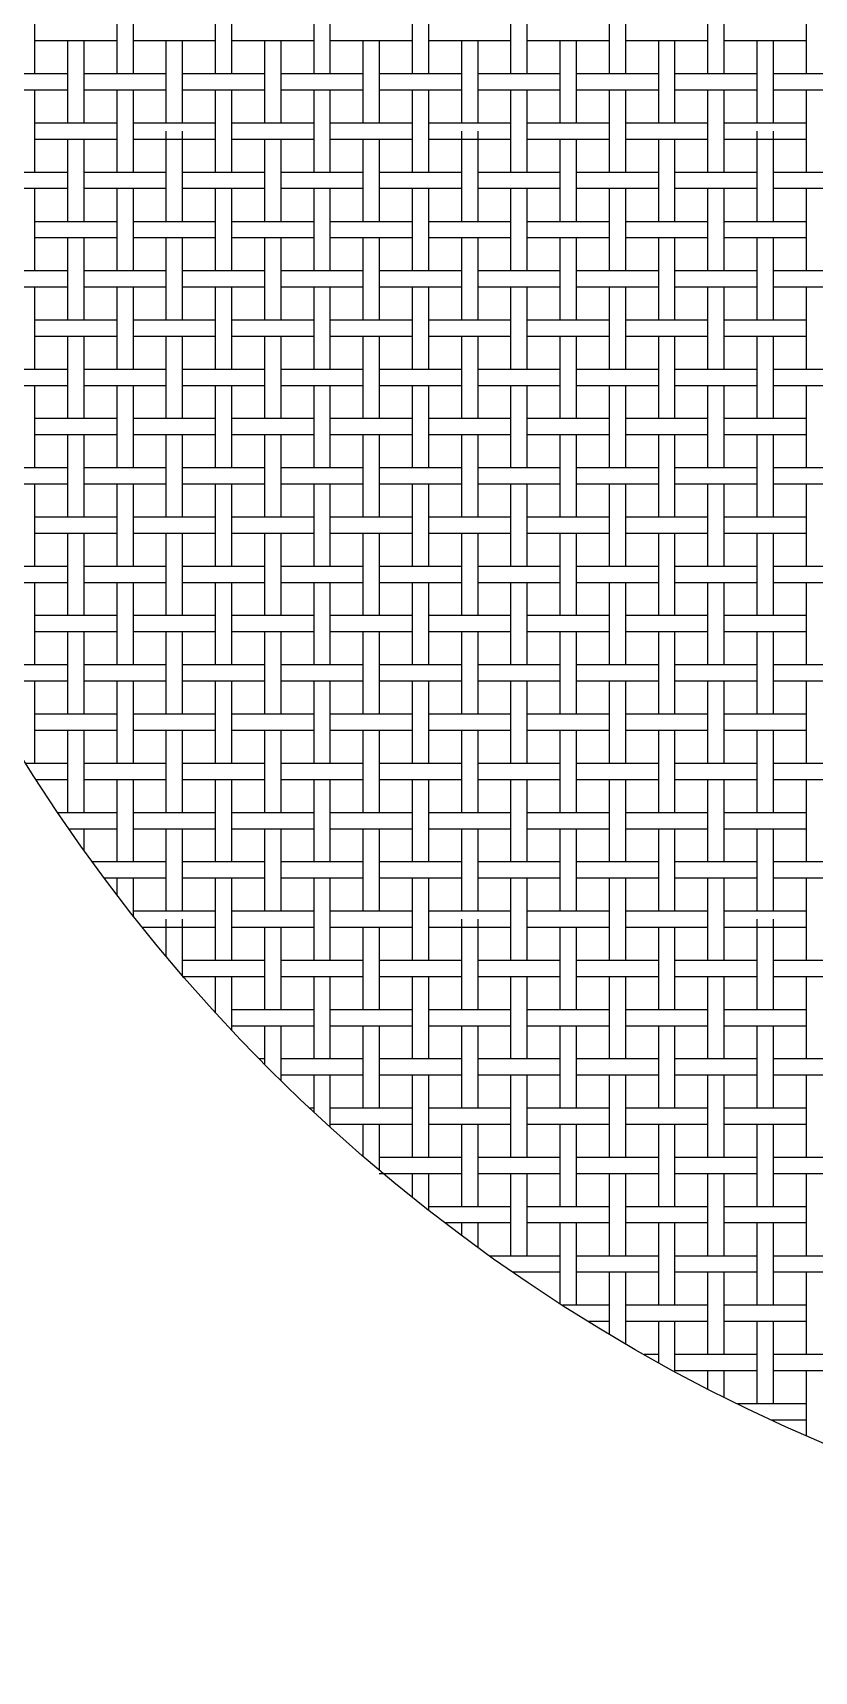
# Model space of a CAD drawing. Extents: x 1 to 102, y 0 to 78.
# Drawn here: x 37.91 to 44.63, y 34.78 to 48.86 of the extents above; entities that cross this region are included whole.
import ezdxf

# ---------------------------------------------------------------- set-up
doc = ezdxf.new("R2010")
doc.units = 0
doc.layers.get('0').update_dxf_attribs({"linetype": 'CONTINUOUS'})

msp = doc.modelspace()

# ---------------------------------------------------------------- linework, layer by layer
at = {"color": 7, "linetype": 'CONTINUOUS'}
for p, q in [((37.928, 49.218), (37.928, 48.511)), ((38.635, 49.218), (38.635, 48.511)), ((38.775, 49.218), (38.775, 48.511)), ((39.481, 49.218), (39.481, 48.511)), ((39.621, 49.218), (39.621, 48.511)), ((40.328, 49.218), (40.328, 48.511)), ((40.468, 49.218), (40.468, 48.511)), ((41.175, 49.218), (41.175, 48.511)), ((41.315, 49.218), (41.315, 48.511)), ((42.021, 49.218), (42.021, 48.511)), ((42.161, 49.218), (42.161, 48.511)), ((42.868, 49.218), (42.868, 48.511)), ((43.008, 49.218), (43.008, 48.511)), ((43.715, 49.218), (43.715, 48.511)), ((43.855, 49.218), (43.855, 48.511)), ((44.561, 49.218), (44.561, 48.511)), ((38.635, 48.795), (37.928, 48.795)), ((38.211, 48.795), (38.211, 48.088)), ((38.351, 48.795), (38.351, 48.088)), ((39.481, 48.795), (38.775, 48.795)), ((39.058, 48.795), (39.058, 48.088)), ((39.198, 48.795), (39.198, 48.088)), ((40.328, 48.795), (39.621, 48.795)), ((39.905, 48.795), (39.905, 48.088)), ((40.045, 48.795), (40.045, 48.088)), ((41.175, 48.795), (40.468, 48.795)), ((40.751, 48.795), (40.751, 48.088)), ((40.891, 48.795), (40.891, 48.088)), ((42.021, 48.795), (41.315, 48.795)), ((41.598, 48.795), (41.598, 48.088)), ((41.738, 48.795), (41.738, 48.088)), ((42.868, 48.795), (42.161, 48.795)), ((42.445, 48.795), (42.445, 48.088)), ((42.585, 48.795), (42.585, 48.088)), ((43.715, 48.795), (43.008, 48.795)), ((43.291, 48.795), (43.291, 48.088)), ((43.431, 48.795), (43.431, 48.088)), ((44.561, 48.795), (43.855, 48.795)), ((44.138, 48.795), (44.138, 48.088)), ((44.278, 48.795), (44.278, 48.088)), ((38.211, 48.511), (37.505, 48.511)), ((39.058, 48.511), (38.351, 48.511)), ((39.905, 48.511), (39.198, 48.511)), ((40.751, 48.511), (40.045, 48.511)), ((41.598, 48.511), (40.891, 48.511)), ((42.445, 48.511), (41.738, 48.511)), ((43.291, 48.511), (42.585, 48.511)), ((44.138, 48.511), (43.431, 48.511)), ((44.985, 48.511), (44.278, 48.511)), ((38.211, 48.371), (37.505, 48.371)), ((37.928, 48.371), (37.928, 47.665)), ((39.058, 48.371), (38.351, 48.371)), ((38.635, 48.371), (38.635, 47.665)), ((38.775, 48.371), (38.775, 47.665)), ((39.905, 48.371), (39.198, 48.371)), ((39.481, 48.371), (39.481, 47.665)), ((39.621, 48.371), (39.621, 47.665)), ((40.751, 48.371), (40.045, 48.371)), ((40.328, 48.371), (40.328, 47.665)), ((40.468, 48.371), (40.468, 47.665)), ((41.598, 48.371), (40.891, 48.371)), ((41.175, 48.371), (41.175, 47.665)), ((41.315, 48.371), (41.315, 47.665)), ((42.445, 48.371), (41.738, 48.371)), ((42.021, 48.371), (42.021, 47.665)), ((42.161, 48.371), (42.161, 47.665)), ((43.291, 48.371), (42.585, 48.371)), ((42.868, 48.371), (42.868, 47.665)), ((43.008, 48.371), (43.008, 47.665)), ((44.138, 48.371), (43.431, 48.371)), ((43.715, 48.371), (43.715, 47.665)), ((43.855, 48.371), (43.855, 47.665)), ((44.985, 48.371), (44.278, 48.371)), ((44.561, 48.371), (44.561, 47.665)), ((38.635, 48.088), (37.928, 48.088)), ((39.481, 48.088), (38.775, 48.088)), ((40.328, 48.088), (39.621, 48.088)), ((41.175, 48.088), (40.468, 48.088)), ((42.021, 48.088), (41.315, 48.088)), ((42.868, 48.088), (42.161, 48.088)), ((43.715, 48.088), (43.008, 48.088)), ((44.561, 48.088), (43.855, 48.088)), ((38.635, 47.948), (37.928, 47.948)), ((38.211, 47.948), (38.211, 47.241)), ((38.351, 47.948), (38.351, 47.241)), ((39.481, 47.948), (38.775, 47.948)), ((39.058, 48.018), (39.058, 47.241)), ((39.198, 48.018), (39.198, 47.241)), ((40.328, 47.948), (39.621, 47.948)), ((39.905, 47.948), (39.905, 47.241)), ((40.045, 47.948), (40.045, 47.241)), ((41.175, 47.948), (40.468, 47.948)), ((40.751, 47.948), (40.751, 47.241)), ((40.891, 47.948), (40.891, 47.241)), ((42.021, 47.948), (41.315, 47.948)), ((41.598, 48.018), (41.598, 47.241)), ((41.738, 48.018), (41.738, 47.241)), ((42.868, 47.948), (42.161, 47.948)), ((42.445, 47.948), (42.445, 47.241)), ((42.585, 47.948), (42.585, 47.241)), ((43.715, 47.948), (43.008, 47.948)), ((43.291, 47.948), (43.291, 47.241)), ((43.431, 47.948), (43.431, 47.241)), ((44.561, 47.948), (43.855, 47.948)), ((44.138, 48.018), (44.138, 47.241)), ((44.278, 48.018), (44.278, 47.241)), ((38.211, 47.665), (37.505, 47.665)), ((39.058, 47.665), (38.351, 47.665)), ((39.905, 47.665), (39.198, 47.665)), ((40.751, 47.665), (40.045, 47.665)), ((41.598, 47.665), (40.891, 47.665)), ((42.445, 47.665), (41.738, 47.665)), ((43.291, 47.665), (42.585, 47.665)), ((44.138, 47.665), (43.431, 47.665)), ((44.985, 47.665), (44.278, 47.665)), ((38.211, 47.525), (37.505, 47.525)), ((37.928, 47.525), (37.928, 46.818)), ((39.058, 47.525), (38.351, 47.525)), ((38.635, 47.525), (38.635, 46.818)), ((38.775, 47.525), (38.775, 46.818)), ((39.905, 47.525), (39.198, 47.525)), ((39.481, 47.525), (39.481, 46.818)), ((39.621, 47.525), (39.621, 46.818)), ((40.751, 47.525), (40.045, 47.525)), ((40.328, 47.525), (40.328, 46.818)), ((40.468, 47.525), (40.468, 46.818)), ((41.598, 47.525), (40.891, 47.525)), ((41.175, 47.525), (41.175, 46.818)), ((41.315, 47.525), (41.315, 46.818)), ((42.445, 47.525), (41.738, 47.525)), ((42.021, 47.525), (42.021, 46.818)), ((42.161, 47.525), (42.161, 46.818)), ((43.291, 47.525), (42.585, 47.525)), ((42.868, 47.525), (42.868, 46.818)), ((43.008, 47.525), (43.008, 46.818)), ((44.138, 47.525), (43.431, 47.525)), ((43.715, 47.525), (43.715, 46.818)), ((43.855, 47.525), (43.855, 46.818)), ((44.985, 47.525), (44.278, 47.525)), ((44.561, 47.525), (44.561, 46.818)), ((38.635, 47.241), (37.928, 47.241)), ((39.481, 47.241), (38.775, 47.241)), ((40.328, 47.241), (39.621, 47.241)), ((41.175, 47.241), (40.468, 47.241)), ((42.021, 47.241), (41.315, 47.241)), ((42.868, 47.241), (42.161, 47.241)), ((43.715, 47.241), (43.008, 47.241)), ((44.561, 47.241), (43.855, 47.241)), ((38.635, 47.101), (37.928, 47.101)), ((38.211, 47.101), (38.211, 46.395)), ((38.351, 47.101), (38.351, 46.395)), ((39.481, 47.101), (38.775, 47.101)), ((39.058, 47.101), (39.058, 46.395)), ((39.198, 47.101), (39.198, 46.395)), ((40.328, 47.101), (39.621, 47.101)), ((39.905, 47.101), (39.905, 46.395)), ((40.045, 47.101), (40.045, 46.395)), ((41.175, 47.101), (40.468, 47.101)), ((40.751, 47.101), (40.751, 46.395)), ((40.891, 47.101), (40.891, 46.395)), ((42.021, 47.101), (41.315, 47.101)), ((41.598, 47.101), (41.598, 46.395)), ((41.738, 47.101), (41.738, 46.395)), ((42.868, 47.101), (42.161, 47.101)), ((42.445, 47.101), (42.445, 46.395)), ((42.585, 47.101), (42.585, 46.395)), ((43.715, 47.101), (43.008, 47.101)), ((43.291, 47.101), (43.291, 46.395)), ((43.431, 47.101), (43.431, 46.395)), ((44.561, 47.101), (43.855, 47.101)), ((44.138, 47.101), (44.138, 46.395)), ((44.278, 47.101), (44.278, 46.395)), ((38.211, 46.818), (37.505, 46.818)), ((39.058, 46.818), (38.351, 46.818)), ((39.905, 46.818), (39.198, 46.818)), ((40.751, 46.818), (40.045, 46.818)), ((41.598, 46.818), (40.891, 46.818)), ((42.445, 46.818), (41.738, 46.818)), ((43.291, 46.818), (42.585, 46.818)), ((44.138, 46.818), (43.431, 46.818)), ((44.985, 46.818), (44.278, 46.818)), ((38.211, 46.678), (37.505, 46.678)), ((37.928, 46.678), (37.928, 45.971)), ((39.058, 46.678), (38.351, 46.678)), ((38.635, 46.678), (38.635, 45.971)), ((38.775, 46.678), (38.775, 45.971)), ((39.905, 46.678), (39.198, 46.678)), ((39.481, 46.678), (39.481, 45.971)), ((39.621, 46.678), (39.621, 45.971)), ((40.751, 46.678), (40.045, 46.678)), ((40.328, 46.678), (40.328, 45.971)), ((40.468, 46.678), (40.468, 45.971)), ((41.598, 46.678), (40.891, 46.678)), ((41.175, 46.678), (41.175, 45.971)), ((41.315, 46.678), (41.315, 45.971)), ((42.445, 46.678), (41.738, 46.678)), ((42.021, 46.678), (42.021, 45.971)), ((42.161, 46.678), (42.161, 45.971)), ((43.291, 46.678), (42.585, 46.678)), ((42.868, 46.678), (42.868, 45.971)), ((43.008, 46.678), (43.008, 45.971)), ((44.138, 46.678), (43.431, 46.678)), ((43.715, 46.678), (43.715, 45.971)), ((43.855, 46.678), (43.855, 45.971)), ((44.985, 46.678), (44.278, 46.678)), ((44.561, 46.678), (44.561, 45.971)), ((38.635, 46.395), (37.928, 46.395)), ((39.481, 46.395), (38.775, 46.395)), ((40.328, 46.395), (39.621, 46.395)), ((41.175, 46.395), (40.468, 46.395)), ((42.021, 46.395), (41.315, 46.395)), ((42.868, 46.395), (42.161, 46.395)), ((43.715, 46.395), (43.008, 46.395)), ((44.561, 46.395), (43.855, 46.395)), ((38.635, 46.255), (37.928, 46.255)), ((38.211, 46.255), (38.211, 45.548)), ((38.351, 46.255), (38.351, 45.548)), ((39.481, 46.255), (38.775, 46.255)), ((39.058, 46.255), (39.058, 45.548)), ((39.198, 46.255), (39.198, 45.548)), ((40.328, 46.255), (39.621, 46.255)), ((39.905, 46.255), (39.905, 45.548)), ((40.045, 46.255), (40.045, 45.548)), ((41.175, 46.255), (40.468, 46.255)), ((40.751, 46.255), (40.751, 45.548)), ((40.891, 46.255), (40.891, 45.548)), ((42.021, 46.255), (41.315, 46.255)), ((41.598, 46.255), (41.598, 45.548)), ((41.738, 46.255), (41.738, 45.548)), ((42.868, 46.255), (42.161, 46.255)), ((42.445, 46.255), (42.445, 45.548)), ((42.585, 46.255), (42.585, 45.548)), ((43.715, 46.255), (43.008, 46.255)), ((43.291, 46.255), (43.291, 45.548)), ((43.431, 46.255), (43.431, 45.548)), ((44.561, 46.255), (43.855, 46.255)), ((44.138, 46.255), (44.138, 45.548)), ((44.278, 46.255), (44.278, 45.548)), ((38.211, 45.971), (37.505, 45.971)), ((39.058, 45.971), (38.351, 45.971)), ((39.905, 45.971), (39.198, 45.971)), ((40.751, 45.971), (40.045, 45.971)), ((41.598, 45.971), (40.891, 45.971)), ((42.445, 45.971), (41.738, 45.971)), ((43.291, 45.971), (42.585, 45.971)), ((44.138, 45.971), (43.431, 45.971)), ((44.985, 45.971), (44.278, 45.971)), ((38.211, 45.831), (37.505, 45.831)), ((37.928, 45.831), (37.928, 45.125)), ((39.058, 45.831), (38.351, 45.831)), ((38.635, 45.831), (38.635, 45.125)), ((38.775, 45.831), (38.775, 45.125)), ((39.905, 45.831), (39.198, 45.831)), ((39.481, 45.831), (39.481, 45.125)), ((39.621, 45.831), (39.621, 45.125)), ((40.751, 45.831), (40.045, 45.831)), ((40.328, 45.831), (40.328, 45.125)), ((40.468, 45.831), (40.468, 45.125)), ((41.598, 45.831), (40.891, 45.831)), ((41.175, 45.831), (41.175, 45.125)), ((41.315, 45.831), (41.315, 45.125)), ((42.445, 45.831), (41.738, 45.831)), ((42.021, 45.831), (42.021, 45.125)), ((42.161, 45.831), (42.161, 45.125)), ((43.291, 45.831), (42.585, 45.831)), ((42.868, 45.831), (42.868, 45.125)), ((43.008, 45.831), (43.008, 45.125)), ((44.138, 45.831), (43.431, 45.831)), ((43.715, 45.831), (43.715, 45.125)), ((43.855, 45.831), (43.855, 45.125)), ((44.985, 45.831), (44.278, 45.831)), ((44.561, 45.831), (44.561, 45.125)), ((38.635, 45.548), (37.928, 45.548)), ((39.481, 45.548), (38.775, 45.548)), ((40.328, 45.548), (39.621, 45.548)), ((41.175, 45.548), (40.468, 45.548)), ((42.021, 45.548), (41.315, 45.548)), ((42.868, 45.548), (42.161, 45.548)), ((43.715, 45.548), (43.008, 45.548)), ((44.561, 45.548), (43.855, 45.548)), ((38.635, 45.408), (37.928, 45.408)), ((38.211, 45.408), (38.211, 44.701)), ((38.351, 45.408), (38.351, 44.701)), ((39.481, 45.408), (38.775, 45.408)), ((39.058, 45.408), (39.058, 44.701)), ((39.198, 45.408), (39.198, 44.701)), ((40.328, 45.408), (39.621, 45.408)), ((39.905, 45.408), (39.905, 44.701)), ((40.045, 45.408), (40.045, 44.701)), ((41.175, 45.408), (40.468, 45.408)), ((40.751, 45.408), (40.751, 44.701)), ((40.891, 45.408), (40.891, 44.701)), ((42.021, 45.408), (41.315, 45.408)), ((41.598, 45.408), (41.598, 44.701)), ((41.738, 45.408), (41.738, 44.701)), ((42.868, 45.408), (42.161, 45.408)), ((42.445, 45.408), (42.445, 44.701)), ((42.585, 45.408), (42.585, 44.701)), ((43.715, 45.408), (43.008, 45.408)), ((43.291, 45.408), (43.291, 44.701)), ((43.431, 45.408), (43.431, 44.701)), ((44.561, 45.408), (43.855, 45.408)), ((44.138, 45.408), (44.138, 44.701)), ((44.278, 45.408), (44.278, 44.701)), ((38.211, 45.125), (37.505, 45.125)), ((39.058, 45.125), (38.351, 45.125)), ((39.905, 45.125), (39.198, 45.125)), ((40.751, 45.125), (40.045, 45.125)), ((41.598, 45.125), (40.891, 45.125)), ((42.445, 45.125), (41.738, 45.125)), ((43.291, 45.125), (42.585, 45.125)), ((44.138, 45.125), (43.431, 45.125)), ((44.985, 45.125), (44.278, 45.125)), ((38.211, 44.985), (37.505, 44.985)), ((37.928, 44.985), (37.928, 44.278)), ((39.058, 44.985), (38.351, 44.985)), ((38.635, 44.985), (38.635, 44.278)), ((38.775, 44.985), (38.775, 44.278)), ((39.905, 44.985), (39.198, 44.985)), ((39.481, 44.985), (39.481, 44.278)), ((39.621, 44.985), (39.621, 44.278)), ((40.751, 44.985), (40.045, 44.985)), ((40.328, 44.985), (40.328, 44.278)), ((40.468, 44.985), (40.468, 44.278)), ((41.598, 44.985), (40.891, 44.985)), ((41.175, 44.985), (41.175, 44.278)), ((41.315, 44.985), (41.315, 44.278)), ((42.445, 44.985), (41.738, 44.985)), ((42.021, 44.985), (42.021, 44.278)), ((42.161, 44.985), (42.161, 44.278)), ((43.291, 44.985), (42.585, 44.985)), ((42.868, 44.985), (42.868, 44.278)), ((43.008, 44.985), (43.008, 44.278)), ((44.138, 44.985), (43.431, 44.985)), ((43.715, 44.985), (43.715, 44.278)), ((43.855, 44.985), (43.855, 44.278)), ((44.985, 44.985), (44.278, 44.985)), ((44.561, 44.985), (44.561, 44.278)), ((38.635, 44.701), (37.928, 44.701)), ((39.481, 44.701), (38.775, 44.701)), ((40.328, 44.701), (39.621, 44.701)), ((41.175, 44.701), (40.468, 44.701)), ((42.021, 44.701), (41.315, 44.701)), ((42.868, 44.701), (42.161, 44.701)), ((43.715, 44.701), (43.008, 44.701)), ((44.561, 44.701), (43.855, 44.701)), ((38.635, 44.561), (37.928, 44.561)), ((38.211, 44.561), (38.211, 43.855)), ((38.351, 44.561), (38.351, 43.855)), ((39.481, 44.561), (38.775, 44.561)), ((39.058, 44.561), (39.058, 43.855)), ((39.198, 44.561), (39.198, 43.855)), ((40.328, 44.561), (39.621, 44.561)), ((39.905, 44.561), (39.905, 43.855)), ((40.045, 44.561), (40.045, 43.855)), ((41.175, 44.561), (40.468, 44.561)), ((40.751, 44.561), (40.751, 43.855)), ((40.891, 44.561), (40.891, 43.855)), ((42.021, 44.561), (41.315, 44.561)), ((41.598, 44.561), (41.598, 43.855)), ((41.738, 44.561), (41.738, 43.855)), ((42.868, 44.561), (42.161, 44.561)), ((42.445, 44.561), (42.445, 43.855)), ((42.585, 44.561), (42.585, 43.855)), ((43.715, 44.561), (43.008, 44.561)), ((43.291, 44.561), (43.291, 43.855)), ((43.431, 44.561), (43.431, 43.855)), ((44.561, 44.561), (43.855, 44.561)), ((44.138, 44.561), (44.138, 43.855)), ((44.278, 44.561), (44.278, 43.855)), ((38.211, 44.278), (37.505, 44.278)), ((39.058, 44.278), (38.351, 44.278)), ((39.905, 44.278), (39.198, 44.278)), ((40.751, 44.278), (40.045, 44.278)), ((41.598, 44.278), (40.891, 44.278)), ((42.445, 44.278), (41.738, 44.278)), ((43.291, 44.278), (42.585, 44.278)), ((44.138, 44.278), (43.431, 44.278)), ((44.985, 44.278), (44.278, 44.278)), ((38.211, 44.138), (37.505, 44.138)), ((37.928, 44.138), (37.928, 43.431)), ((39.058, 44.138), (38.351, 44.138)), ((38.635, 44.138), (38.635, 43.431)), ((38.775, 44.138), (38.775, 43.431)), ((39.905, 44.138), (39.198, 44.138)), ((39.481, 44.138), (39.481, 43.431)), ((39.621, 44.138), (39.621, 43.431)), ((40.751, 44.138), (40.045, 44.138)), ((40.328, 44.138), (40.328, 43.431)), ((40.468, 44.138), (40.468, 43.431)), ((41.598, 44.138), (40.891, 44.138)), ((41.175, 44.138), (41.175, 43.431)), ((41.315, 44.138), (41.315, 43.431)), ((42.445, 44.138), (41.738, 44.138)), ((42.021, 44.138), (42.021, 43.431)), ((42.161, 44.138), (42.161, 43.431)), ((43.291, 44.138), (42.585, 44.138)), ((42.868, 44.138), (42.868, 43.431)), ((43.008, 44.138), (43.008, 43.431)), ((44.138, 44.138), (43.431, 44.138)), ((43.715, 44.138), (43.715, 43.431)), ((43.855, 44.138), (43.855, 43.431)), ((44.985, 44.138), (44.278, 44.138)), ((44.561, 44.138), (44.561, 43.431)), ((38.635, 43.855), (37.928, 43.855)), ((39.481, 43.855), (38.775, 43.855)), ((40.328, 43.855), (39.621, 43.855)), ((41.175, 43.855), (40.468, 43.855)), ((42.021, 43.855), (41.315, 43.855)), ((42.868, 43.855), (42.161, 43.855)), ((43.715, 43.855), (43.008, 43.855)), ((44.561, 43.855), (43.855, 43.855)), ((38.635, 43.715), (37.928, 43.715)), ((38.211, 43.715), (38.211, 43.008)), ((38.351, 43.715), (38.351, 43.008)), ((39.481, 43.715), (38.775, 43.715)), ((39.058, 43.715), (39.058, 43.008)), ((39.198, 43.715), (39.198, 43.008)), ((40.328, 43.715), (39.621, 43.715)), ((39.905, 43.715), (39.905, 43.008)), ((40.045, 43.715), (40.045, 43.008)), ((41.175, 43.715), (40.468, 43.715)), ((40.751, 43.715), (40.751, 43.008)), ((40.891, 43.715), (40.891, 43.008)), ((42.021, 43.715), (41.315, 43.715)), ((41.598, 43.715), (41.598, 43.008)), ((41.738, 43.715), (41.738, 43.008)), ((42.868, 43.715), (42.161, 43.715)), ((42.445, 43.715), (42.445, 43.008)), ((42.585, 43.715), (42.585, 43.008)), ((43.715, 43.715), (43.008, 43.715)), ((43.291, 43.715), (43.291, 43.008)), ((43.431, 43.715), (43.431, 43.008)), ((44.561, 43.715), (43.855, 43.715)), ((44.138, 43.715), (44.138, 43.008)), ((44.278, 43.715), (44.278, 43.008)), ((38.211, 43.431), (37.505, 43.431)), ((39.058, 43.431), (38.351, 43.431)), ((39.905, 43.431), (39.198, 43.431)), ((40.751, 43.431), (40.045, 43.431)), ((41.598, 43.431), (40.891, 43.431)), ((42.445, 43.431), (41.738, 43.431)), ((43.291, 43.431), (42.585, 43.431)), ((44.138, 43.431), (43.431, 43.431)), ((44.985, 43.431), (44.278, 43.431)), ((38.211, 43.291), (37.505, 43.291)), ((37.928, 43.291), (37.928, 42.585)), ((39.058, 43.291), (38.351, 43.291)), ((38.635, 43.291), (38.635, 42.585)), ((38.775, 43.291), (38.775, 42.585)), ((39.905, 43.291), (39.198, 43.291)), ((39.481, 43.291), (39.481, 42.585)), ((39.621, 43.291), (39.621, 42.585)), ((40.751, 43.291), (40.045, 43.291)), ((40.328, 43.291), (40.328, 42.585)), ((40.468, 43.291), (40.468, 42.585)), ((41.598, 43.291), (40.891, 43.291)), ((41.175, 43.291), (41.175, 42.585)), ((41.315, 43.291), (41.315, 42.585)), ((42.445, 43.291), (41.738, 43.291)), ((42.021, 43.291), (42.021, 42.585)), ((42.161, 43.291), (42.161, 42.585)), ((43.291, 43.291), (42.585, 43.291)), ((42.868, 43.291), (42.868, 42.585)), ((43.008, 43.291), (43.008, 42.585)), ((44.138, 43.291), (43.431, 43.291)), ((43.715, 43.291), (43.715, 42.585)), ((43.855, 43.291), (43.855, 42.585)), ((44.985, 43.291), (44.278, 43.291)), ((44.561, 43.291), (44.561, 42.585)), ((38.635, 43.008), (37.928, 43.008)), ((39.481, 43.008), (38.775, 43.008)), ((40.328, 43.008), (39.621, 43.008)), ((41.175, 43.008), (40.468, 43.008)), ((42.021, 43.008), (41.315, 43.008)), ((42.868, 43.008), (42.161, 43.008)), ((43.715, 43.008), (43.008, 43.008)), ((44.561, 43.008), (43.855, 43.008)), ((38.635, 42.868), (37.928, 42.868)), ((38.211, 42.868), (38.211, 42.161)), ((38.351, 42.868), (38.351, 42.161)), ((39.481, 42.868), (38.775, 42.868)), ((39.058, 42.868), (39.058, 42.161)), ((39.198, 42.868), (39.198, 42.161)), ((40.328, 42.868), (39.621, 42.868)), ((39.905, 42.868), (39.905, 42.161)), ((40.045, 42.868), (40.045, 42.161)), ((41.175, 42.868), (40.468, 42.868)), ((40.751, 42.868), (40.751, 42.161)), ((40.891, 42.868), (40.891, 42.161)), ((42.021, 42.868), (41.315, 42.868)), ((41.598, 42.868), (41.598, 42.161)), ((41.738, 42.868), (41.738, 42.161)), ((42.868, 42.868), (42.161, 42.868)), ((42.445, 42.868), (42.445, 42.161)), ((42.585, 42.868), (42.585, 42.161)), ((43.715, 42.868), (43.008, 42.868)), ((43.291, 42.868), (43.291, 42.161)), ((43.431, 42.868), (43.431, 42.161)), ((44.561, 42.868), (43.855, 42.868)), ((44.138, 42.868), (44.138, 42.161)), ((44.278, 42.868), (44.278, 42.161)), ((38.211, 42.585), (37.853, 42.585)), ((39.058, 42.585), (38.351, 42.585)), ((39.905, 42.585), (39.198, 42.585)), ((40.751, 42.585), (40.045, 42.585)), ((41.598, 42.585), (40.891, 42.585)), ((42.445, 42.585), (41.738, 42.585)), ((43.291, 42.585), (42.585, 42.585)), ((44.138, 42.585), (43.431, 42.585)), ((44.985, 42.585), (44.278, 42.585)), ((38.211, 42.445), (37.942, 42.445)), ((39.058, 42.445), (38.351, 42.445)), ((38.635, 42.445), (38.635, 41.738)), ((38.775, 42.445), (38.775, 41.738)), ((39.905, 42.445), (39.198, 42.445)), ((39.481, 42.445), (39.481, 41.738)), ((39.621, 42.445), (39.621, 41.738)), ((40.751, 42.445), (40.045, 42.445)), ((40.328, 42.445), (40.328, 41.738)), ((40.468, 42.445), (40.468, 41.738)), ((41.598, 42.445), (40.891, 42.445)), ((41.175, 42.445), (41.175, 41.738)), ((41.315, 42.445), (41.315, 41.738)), ((42.445, 42.445), (41.738, 42.445)), ((42.021, 42.445), (42.021, 41.738)), ((42.161, 42.445), (42.161, 41.738)), ((43.291, 42.445), (42.585, 42.445)), ((42.868, 42.445), (42.868, 41.738)), ((43.008, 42.445), (43.008, 41.738)), ((44.138, 42.445), (43.431, 42.445)), ((43.715, 42.445), (43.715, 41.738)), ((43.855, 42.445), (43.855, 41.738)), ((44.985, 42.445), (44.278, 42.445)), ((44.561, 42.445), (44.561, 41.738)), ((38.635, 42.161), (38.128, 42.161)), ((39.481, 42.161), (38.775, 42.161)), ((40.328, 42.161), (39.621, 42.161)), ((41.175, 42.161), (40.468, 42.161)), ((42.021, 42.161), (41.315, 42.161)), ((42.868, 42.161), (42.161, 42.161)), ((43.715, 42.161), (43.008, 42.161)), ((44.561, 42.161), (43.855, 42.161)), ((38.635, 42.021), (38.224, 42.021)), ((38.351, 42.021), (38.351, 41.84)), ((39.481, 42.021), (38.775, 42.021)), ((39.058, 42.021), (39.058, 41.315)), ((39.198, 42.021), (39.198, 41.315)), ((40.328, 42.021), (39.621, 42.021)), ((39.905, 42.021), (39.905, 41.315)), ((40.045, 42.021), (40.045, 41.315)), ((41.175, 42.021), (40.468, 42.021)), ((40.751, 42.021), (40.751, 41.315)), ((40.891, 42.021), (40.891, 41.315)), ((42.021, 42.021), (41.315, 42.021)), ((41.598, 42.021), (41.598, 41.315)), ((41.738, 42.021), (41.738, 41.315)), ((42.868, 42.021), (42.161, 42.021)), ((42.445, 42.021), (42.445, 41.315)), ((42.585, 42.021), (42.585, 41.315)), ((43.715, 42.021), (43.008, 42.021)), ((43.291, 42.021), (43.291, 41.315)), ((43.431, 42.021), (43.431, 41.315)), ((44.561, 42.021), (43.855, 42.021)), ((44.138, 42.021), (44.138, 41.315)), ((44.278, 42.021), (44.278, 41.315)), ((39.058, 41.738), (38.425, 41.738)), ((39.905, 41.738), (39.198, 41.738)), ((40.751, 41.738), (40.045, 41.738)), ((41.598, 41.738), (40.891, 41.738)), ((42.445, 41.738), (41.738, 41.738)), ((43.291, 41.738), (42.585, 41.738)), ((44.138, 41.738), (43.431, 41.738)), ((44.985, 41.738), (44.278, 41.738)), ((39.058, 41.598), (38.528, 41.598)), ((38.635, 41.598), (38.635, 41.457)), ((38.775, 41.598), (38.775, 41.276)), ((39.905, 41.598), (39.198, 41.598)), ((39.481, 41.598), (39.481, 40.891)), ((39.621, 41.598), (39.621, 40.891)), ((40.751, 41.598), (40.045, 41.598)), ((40.328, 41.598), (40.328, 40.891)), ((40.468, 41.598), (40.468, 40.891)), ((41.598, 41.598), (40.891, 41.598)), ((41.175, 41.598), (41.175, 40.891)), ((41.315, 41.598), (41.315, 40.891)), ((42.445, 41.598), (41.738, 41.598)), ((42.021, 41.598), (42.021, 40.891)), ((42.161, 41.598), (42.161, 40.891)), ((43.291, 41.598), (42.585, 41.598)), ((42.868, 41.598), (42.868, 40.891)), ((43.008, 41.598), (43.008, 40.891)), ((44.138, 41.598), (43.431, 41.598)), ((43.715, 41.598), (43.715, 40.891)), ((43.855, 41.598), (43.855, 40.891)), ((44.985, 41.598), (44.278, 41.598)), ((44.561, 41.598), (44.561, 40.891)), ((39.481, 41.315), (38.775, 41.315)), ((40.328, 41.315), (39.621, 41.315)), ((41.175, 41.315), (40.468, 41.315)), ((42.021, 41.315), (41.315, 41.315)), ((42.868, 41.315), (42.161, 41.315)), ((43.715, 41.315), (43.008, 41.315)), ((44.561, 41.315), (43.855, 41.315)), ((39.481, 41.175), (38.855, 41.175)), ((39.058, 41.245), (39.058, 40.927)), ((39.198, 41.245), (39.198, 40.763)), ((40.328, 41.175), (39.621, 41.175)), ((39.905, 41.175), (39.905, 40.468)), ((40.045, 41.175), (40.045, 40.468)), ((41.175, 41.175), (40.468, 41.175)), ((40.751, 41.175), (40.751, 40.468)), ((40.891, 41.175), (40.891, 40.468)), ((42.021, 41.175), (41.315, 41.175)), ((41.598, 41.245), (41.598, 40.468)), ((41.738, 41.245), (41.738, 40.468)), ((42.868, 41.175), (42.161, 41.175)), ((42.445, 41.175), (42.445, 40.468)), ((42.585, 41.175), (42.585, 40.468)), ((43.715, 41.175), (43.008, 41.175)), ((43.291, 41.175), (43.291, 40.468)), ((43.431, 41.175), (43.431, 40.468)), ((44.561, 41.175), (43.855, 41.175)), ((44.138, 41.245), (44.138, 40.468)), ((44.278, 41.245), (44.278, 40.468)), ((39.905, 40.891), (39.198, 40.891)), ((40.751, 40.891), (40.045, 40.891)), ((41.598, 40.891), (40.891, 40.891)), ((42.445, 40.891), (41.738, 40.891)), ((43.291, 40.891), (42.585, 40.891)), ((44.138, 40.891), (43.431, 40.891)), ((44.985, 40.891), (44.278, 40.891)), ((39.905, 40.751), (39.198, 40.751)), ((39.481, 40.751), (39.481, 40.443)), ((39.621, 40.751), (39.621, 40.292)), ((40.751, 40.751), (40.045, 40.751)), ((40.328, 40.751), (40.328, 40.045)), ((40.468, 40.751), (40.468, 40.045)), ((41.598, 40.751), (40.891, 40.751)), ((41.175, 40.751), (41.175, 40.045)), ((41.315, 40.751), (41.315, 40.045)), ((42.445, 40.751), (41.738, 40.751)), ((42.021, 40.751), (42.021, 40.045)), ((42.161, 40.751), (42.161, 40.045)), ((43.291, 40.751), (42.585, 40.751)), ((42.868, 40.751), (42.868, 40.045)), ((43.008, 40.751), (43.008, 40.045)), ((44.138, 40.751), (43.431, 40.751)), ((43.715, 40.751), (43.715, 40.045)), ((43.855, 40.751), (43.855, 40.045)), ((44.985, 40.751), (44.278, 40.751)), ((44.561, 40.751), (44.561, 40.045)), ((40.328, 40.468), (39.621, 40.468)), ((41.175, 40.468), (40.468, 40.468)), ((42.021, 40.468), (41.315, 40.468)), ((42.868, 40.468), (42.161, 40.468)), ((43.715, 40.468), (43.008, 40.468)), ((44.561, 40.468), (43.855, 40.468)), ((40.328, 40.328), (39.621, 40.328)), ((39.905, 40.328), (39.905, 39.998)), ((40.045, 40.328), (40.045, 39.859)), ((41.175, 40.328), (40.468, 40.328)), ((40.751, 40.328), (40.751, 39.621)), ((40.891, 40.328), (40.891, 39.621)), ((42.021, 40.328), (41.315, 40.328)), ((41.598, 40.328), (41.598, 39.621)), ((41.738, 40.328), (41.738, 39.621)), ((42.868, 40.328), (42.161, 40.328)), ((42.445, 40.328), (42.445, 39.621)), ((42.585, 40.328), (42.585, 39.621)), ((43.715, 40.328), (43.008, 40.328)), ((43.291, 40.328), (43.291, 39.621)), ((43.431, 40.328), (43.431, 39.621)), ((44.561, 40.328), (43.855, 40.328)), ((44.138, 40.328), (44.138, 39.621)), ((44.278, 40.328), (44.278, 39.621)), ((39.905, 40.045), (39.859, 40.045)), ((40.751, 40.045), (40.045, 40.045)), ((41.598, 40.045), (40.891, 40.045)), ((42.445, 40.045), (41.738, 40.045)), ((43.291, 40.045), (42.585, 40.045)), ((44.138, 40.045), (43.431, 40.045)), ((44.985, 40.045), (44.278, 40.045)), ((40.751, 39.905), (40.045, 39.905)), ((40.328, 39.905), (40.328, 39.588)), ((40.468, 39.905), (40.468, 39.459)), ((41.598, 39.905), (40.891, 39.905)), ((41.175, 39.905), (41.175, 39.198)), ((41.315, 39.905), (41.315, 39.198)), ((42.445, 39.905), (41.738, 39.905)), ((42.021, 39.905), (42.021, 39.198)), ((42.161, 39.905), (42.161, 39.198)), ((43.291, 39.905), (42.585, 39.905)), ((42.868, 39.905), (42.868, 39.198)), ((43.008, 39.905), (43.008, 39.198)), ((44.138, 39.905), (43.431, 39.905)), ((43.715, 39.905), (43.715, 39.198)), ((43.855, 39.905), (43.855, 39.198)), ((44.985, 39.905), (44.278, 39.905)), ((44.561, 39.905), (44.561, 39.198)), ((40.328, 39.621), (40.292, 39.621)), ((41.175, 39.621), (40.468, 39.621)), ((42.021, 39.621), (41.315, 39.621)), ((42.868, 39.621), (42.161, 39.621)), ((43.715, 39.621), (43.008, 39.621)), ((44.561, 39.621), (43.855, 39.621)), ((41.175, 39.481), (40.468, 39.481)), ((40.751, 39.481), (40.751, 39.208)), ((40.891, 39.481), (40.891, 39.088)), ((42.021, 39.481), (41.315, 39.481)), ((41.598, 39.481), (41.598, 38.775)), ((41.738, 39.481), (41.738, 38.775)), ((42.868, 39.481), (42.161, 39.481)), ((42.445, 39.481), (42.445, 38.775)), ((42.585, 39.481), (42.585, 38.775)), ((43.715, 39.481), (43.008, 39.481)), ((43.291, 39.481), (43.291, 38.775)), ((43.431, 39.481), (43.431, 38.775)), ((44.561, 39.481), (43.855, 39.481)), ((44.138, 39.481), (44.138, 38.775)), ((44.278, 39.481), (44.278, 38.775)), ((41.598, 39.198), (40.891, 39.198)), ((42.445, 39.198), (41.738, 39.198)), ((43.291, 39.198), (42.585, 39.198)), ((44.138, 39.198), (43.431, 39.198)), ((44.985, 39.198), (44.278, 39.198)), ((41.598, 39.058), (40.891, 39.058)), ((41.175, 39.058), (41.175, 38.855)), ((41.315, 39.058), (41.315, 38.744)), ((42.445, 39.058), (41.738, 39.058)), ((42.021, 39.058), (42.021, 38.351)), ((42.161, 39.058), (42.161, 38.351)), ((43.291, 39.058), (42.585, 39.058)), ((42.868, 39.058), (42.868, 38.351)), ((43.008, 39.058), (43.008, 38.351)), ((44.138, 39.058), (43.431, 39.058)), ((43.715, 39.058), (43.715, 38.351)), ((43.855, 39.058), (43.855, 38.351)), ((44.985, 39.058), (44.278, 39.058)), ((44.561, 39.058), (44.561, 38.351)), ((42.021, 38.775), (41.315, 38.775)), ((42.868, 38.775), (42.161, 38.775)), ((43.715, 38.775), (43.008, 38.775)), ((44.561, 38.775), (43.855, 38.775)), ((42.021, 38.635), (41.457, 38.635)), ((41.598, 38.635), (41.598, 38.528)), ((41.738, 38.635), (41.738, 38.425)), ((42.868, 38.635), (42.161, 38.635)), ((42.445, 38.635), (42.445, 37.942)), ((42.585, 38.635), (42.585, 37.928)), ((43.715, 38.635), (43.008, 38.635)), ((43.291, 38.635), (43.291, 37.928)), ((43.431, 38.635), (43.431, 37.928)), ((44.561, 38.635), (43.855, 38.635)), ((44.138, 38.635), (44.138, 37.928)), ((44.278, 38.635), (44.278, 37.928)), ((42.445, 38.351), (41.84, 38.351)), ((43.291, 38.351), (42.585, 38.351)), ((44.138, 38.351), (43.431, 38.351)), ((44.985, 38.351), (44.278, 38.351)), ((42.445, 38.211), (42.04, 38.211)), ((43.291, 38.211), (42.585, 38.211)), ((42.868, 38.211), (42.868, 37.679)), ((43.008, 38.211), (43.008, 37.597)), ((44.138, 38.211), (43.431, 38.211)), ((43.715, 38.211), (43.715, 37.505)), ((43.855, 38.211), (43.855, 37.505)), ((44.985, 38.211), (44.278, 38.211)), ((44.561, 38.211), (44.561, 37.505)), ((42.868, 37.928), (42.466, 37.928)), ((43.715, 37.928), (43.008, 37.928)), ((44.561, 37.928), (43.855, 37.928)), ((42.868, 37.788), (42.689, 37.788)), ((43.715, 37.788), (43.008, 37.788)), ((43.291, 37.788), (43.291, 37.436)), ((43.431, 37.788), (43.431, 37.359)), ((44.561, 37.788), (43.855, 37.788)), ((44.138, 37.788), (44.138, 37.081)), ((44.278, 37.788), (44.278, 37.081)), ((43.291, 37.505), (43.168, 37.505)), ((44.138, 37.505), (43.431, 37.505)), ((44.985, 37.505), (44.278, 37.505)), ((44.138, 37.365), (43.431, 37.365)), ((43.715, 37.365), (43.715, 37.21)), ((43.855, 37.365), (43.855, 37.139)), ((44.985, 37.365), (44.278, 37.365)), ((44.561, 37.365), (44.561, 36.809)), ((44.561, 37.081), (43.972, 37.081)), ((44.561, 36.941), (44.266, 36.941))]:
    msp.add_line(p, q, dxfattribs=at)
for radius in [25, 15]:
    msp.add_circle((50.558, 50.558), radius, dxfattribs=at)

doc.saveas('drawing.dxf')
